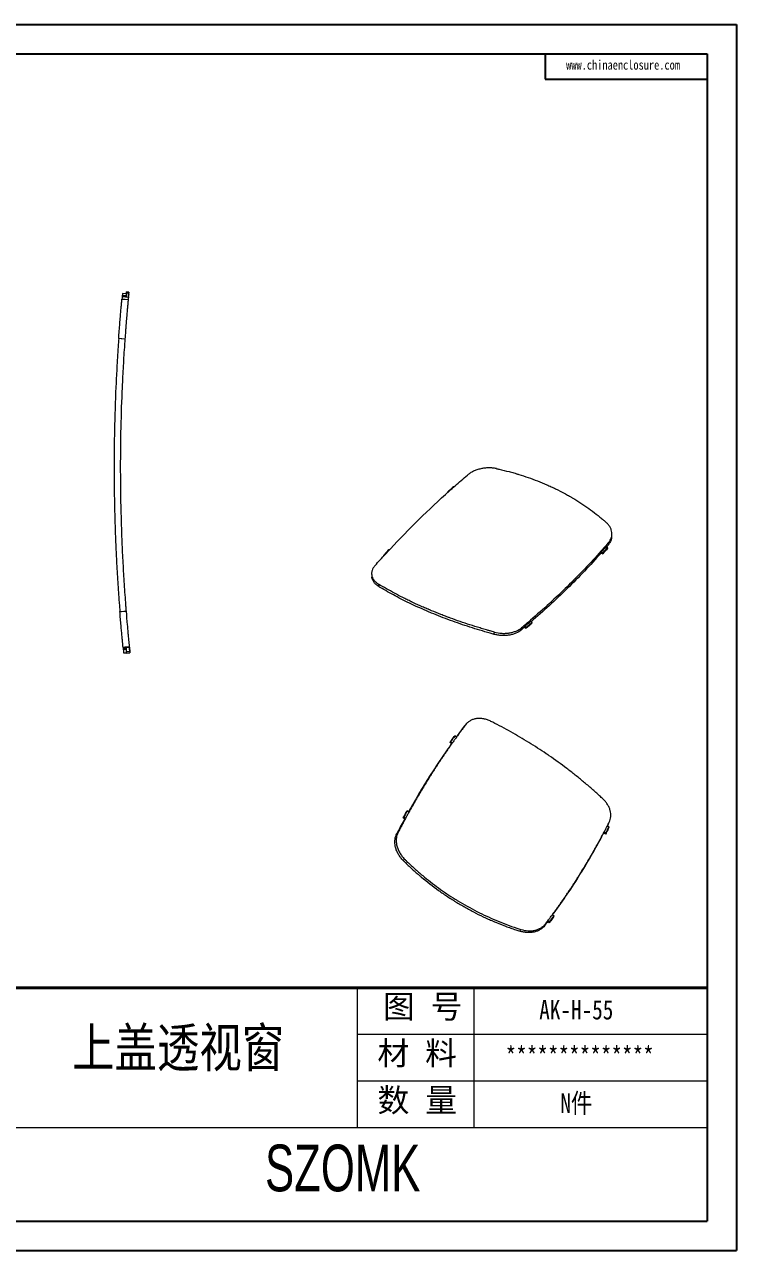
# Model space of a CAD drawing. Header units: inches. Extents: x 2685 to 4830, y 1126 to 1652.
# Drawn here: x 4658.5 to 4829.9, y 1125.7 to 1420.6 of the extents above; entities that cross this region are included whole.
import ezdxf

# ---------------------------------------------------------------- set-up
doc = ezdxf.new("R2010")
doc.units = ezdxf.units.IN
doc.header["$LTSCALE"] = 0.5
doc.layers.add('文字', color=81, linetype='Continuous')
doc.layers.add('粗实线', color=7, linetype='Continuous', lineweight=30)
doc.layers.add('细实线', color=3, linetype='Continuous', lineweight=9)
doc.styles.get("Standard").update_dxf_attribs({"font": 'txt', "bigfont": 'gbcbig.shx'})
doc.styles.add('宋体', font='', dxfattribs={"width": 0.8, "height": 3.5})
doc.styles.add('长仿宋', font='', dxfattribs={"width": 0.7, "height": 4})
doc.styles.get('宋体').set_extended_font_data('SimSun')
doc.styles.get('长仿宋').set_extended_font_data('SimSun')

msp = doc.modelspace()

# ---------------------------------------------------------------- linework, layer by layer
for p, q in [((4412.711, 1420.624), (4829.879, 1420.624)), ((4829.879, 1420.624), (4829.879, 1125.657)), ((4423.505, 1413.601), (4822.856, 1413.601)), ((4783.839, 1413.601), (4783.839, 1407.505)), ((4822.856, 1413.601), (4822.856, 1132.68)), ((4783.839, 1407.505), (4822.856, 1407.505)), ((4423.505, 1132.68), (4822.856, 1132.68)), ((4412.711, 1125.657), (4829.879, 1125.657))]:
    msp.add_line(p, q)
at = {"color": 7, "linetype": 'Continuous', "lineweight": 15}
for p, q in [((4681.993, 1355.155), (4683.486, 1355.013)), ((4683.042, 1355.155), (4681.993, 1355.155)), ((4683.042, 1355.82), (4682.066, 1355.914)), ((4683.602, 1356.219), (4683.042, 1356.273)), ((4683.042, 1356.273), (4683.602, 1356.219)), ((4683.042, 1355.155), (4683.042, 1356.059)), ((4683.042, 1356.059), (4683.581, 1356.008)), ((4683.486, 1355.013), (4683.581, 1356.008)), ((4683.514, 1355.306), (4683.531, 1355.484)), ((4683.531, 1355.484), (4683.602, 1356.219)), ((4760.418, 1308.096), (4760.406, 1308.208)), ((4760.406, 1308.208), (4760.494, 1308.165)), ((4761.84, 1309.373), (4761.763, 1309.411)), ((4798.472, 1294.973), (4798.469, 1295.279)), ((4798.473, 1294.975), (4798.472, 1294.973)), ((4799.026, 1295.457), (4798.574, 1294.936)), ((4745.003, 1292.817), (4744.985, 1292.984)), ((4797.321, 1293.976), (4797.263, 1293.446)), ((4797.263, 1293.446), (4797.69, 1293.241)), ((4797.721, 1293.526), (4797.69, 1293.241)), ((4798.842, 1294.547), (4798.871, 1294.822)), ((4778.905, 1276.124), (4778.847, 1275.594)), ((4778.847, 1275.594), (4779.239, 1275.354)), ((4778.908, 1275.818), (4778.905, 1276.124)), ((4778.906, 1275.816), (4778.908, 1275.818)), ((4779.268, 1275.629), (4779.239, 1275.354)), ((4780.626, 1276.533), (4780.657, 1276.818)), ((4683.716, 1270.743), (4682.223, 1270.593)), ((4683.042, 1270.593), (4682.223, 1270.593)), ((4682.344, 1269.414), (4683.042, 1269.486)), ((4683.042, 1269.672), (4683.042, 1270.593)), ((4683.816, 1269.75), (4683.042, 1269.672)), ((4683.042, 1269.383), (4683.845, 1269.465)), ((4683.845, 1269.465), (4683.042, 1269.383)), ((4683.716, 1270.743), (4683.816, 1269.75)), ((4683.775, 1270.154), (4683.747, 1270.433)), ((4683.775, 1270.154), (4683.845, 1269.465)), ((4764.35, 1251.808), (4762.396, 1249.167)), ((4764.35, 1251.808), (4764.598, 1252.07)), ((4760.912, 1247.897), (4761.035, 1248.028)), ((4761.426, 1247.717), (4761.035, 1248.028)), ((4761.098, 1247.368), (4761.426, 1247.717)), ((4762.049, 1249.446), (4761.931, 1249.319)), ((4762.438, 1249.133), (4762.049, 1249.446)), ((4750.606, 1231.406), (4750.483, 1231.275)), ((4751.014, 1231.124), (4750.606, 1231.406)), ((4749.643, 1229.735), (4749.761, 1229.862)), ((4750.171, 1229.582), (4749.761, 1229.862)), ((4749.845, 1229.233), (4750.171, 1229.582)), ((4750.002, 1229.521), (4749.845, 1229.233)), ((4798.81, 1227.846), (4799.258, 1227.623)), ((4798.821, 1227.84), (4799.031, 1228.255)), ((4799.152, 1227.401), (4799.258, 1227.623)), ((4798.007, 1226.297), (4797.803, 1225.867)), ((4798.007, 1226.297), (4798.453, 1226.071)), ((4798.453, 1226.071), (4798.343, 1225.84)), ((4785.533, 1206.418), (4785.955, 1206.153)), ((4784.481, 1205.009), (4784.277, 1204.58)), ((4784.277, 1204.58), (4784.43, 1204.785)), ((4784.481, 1205.009), (4784.901, 1204.742)), ((4784.901, 1204.742), (4784.795, 1204.52)), ((4785.846, 1205.922), (4785.955, 1206.153))]:
    msp.add_line(p, q, dxfattribs=at)
at = {"color": 8, "linetype": 'Continuous', "lineweight": 15}
for p, q in [((4750.031, 1229.504), (4749.845, 1229.233)), ((4784.422, 1204.791), (4784.277, 1204.58))]:
    msp.add_line(p, q, dxfattribs=at)
at = {"color": 7, "linetype": 'Continuous', "lineweight": 15, "flags": 128}
for points in [[(4681.939, 1354.577), (4682.312, 1354.542), (4682.685, 1354.507), (4683.432, 1354.437)], [(4681.993, 1355.155), (4682.518, 1355.155), (4683.042, 1355.155)], [(4683.042, 1355.368), (4682.528, 1355.368), (4682.014, 1355.368)], [(4682.646, 1344.931), (4681.899, 1344.998), (4681.763, 1345.01), (4681.274, 1345.054), (4681.152, 1345.066)], [(4798.473, 1294.975), (4798.471, 1295.128), (4798.469, 1295.28)], [(4798.871, 1294.822), (4798.763, 1294.864), (4798.655, 1294.906), (4798.473, 1294.975)], [(4799.026, 1295.457), (4799.054, 1295.722), (4799.067, 1295.848), (4799.081, 1295.986)], [(4799.823, 1297.233), (4799.829, 1297.291), (4799.877, 1297.761)], [(4744.985, 1292.984), (4745.092, 1292.941), (4745.109, 1292.934)], [(4746.289, 1294.215), (4746.272, 1294.222), (4746.165, 1294.266)], [(4797.321, 1293.976), (4797.323, 1293.829), (4797.324, 1293.682)], [(4797.324, 1293.682), (4797.506, 1293.611), (4797.614, 1293.568), (4797.721, 1293.526)], [(4742.055, 1288.259), (4742.062, 1288.192), (4742.115, 1287.673)], [(4743.718, 1285.976), (4743.733, 1285.83), (4743.748, 1285.684), (4743.777, 1285.391)], [(4681.431, 1279.356), (4681.804, 1279.391), (4682.364, 1279.444), (4682.631, 1279.469), (4682.924, 1279.497)], [(4780.29, 1277.301), (4780.29, 1277.152), (4780.291, 1277.004)], [(4771.545, 1273.902), (4771.572, 1274.169), (4771.577, 1274.215), (4771.591, 1274.351), (4771.6, 1274.436)], [(4778.152, 1275.494), (4778.137, 1275.361), (4778.115, 1275.161), (4778.099, 1275.015), (4778.093, 1274.962)], [(4778.906, 1275.816), (4778.905, 1275.97), (4778.905, 1276.124)], [(4778.906, 1275.816), (4779.071, 1275.731), (4779.17, 1275.68), (4779.268, 1275.629)], [(4780.657, 1276.818), (4780.558, 1276.869), (4780.458, 1276.919), (4780.291, 1277.004)], [(4683.699, 1270.913), (4682.952, 1270.838), (4682.595, 1270.802), (4682.206, 1270.763)], [(4683.042, 1270.593), (4682.632, 1270.593), (4682.223, 1270.593)], [(4682.252, 1270.307), (4682.647, 1270.307), (4683.042, 1270.307)], [(4764.677, 1252.159), (4764.595, 1252.072), (4764.513, 1251.984), (4764.35, 1251.808)], [(4764.909, 1252.437), (4764.883, 1252.409), (4764.582, 1252.085)], [(4761.283, 1247.637), (4761.118, 1247.753), (4761.015, 1247.825), (4760.912, 1247.897)], [(4761.283, 1247.637), (4761.191, 1247.503), (4761.099, 1247.368)], [(4750.031, 1229.504), (4749.859, 1229.607), (4749.751, 1229.671), (4749.643, 1229.735)], [(4749.845, 1229.233), (4749.938, 1229.368), (4750.031, 1229.504)], [(4799.031, 1228.255), (4799.083, 1228.363), (4799.16, 1228.525), (4799.216, 1228.643), (4799.237, 1228.686)], [(4748.071, 1225.865), (4748.153, 1225.952), (4748.234, 1226.039), (4748.397, 1226.213)], [(4797.803, 1225.867), (4797.874, 1225.971), (4797.945, 1226.074)], [(4798.343, 1225.84), (4798.235, 1225.904), (4798.127, 1225.967), (4797.945, 1226.074)], [(4749.983, 1219.821), (4749.821, 1219.646), (4749.792, 1219.615), (4749.687, 1219.5), (4749.66, 1219.472)], [(4783.906, 1204.252), (4783.804, 1204.039), (4783.755, 1203.937), (4783.703, 1203.825)], [(4784.422, 1204.791), (4784.35, 1204.686), (4784.277, 1204.58)], [(4784.795, 1204.52), (4784.694, 1204.593), (4784.592, 1204.667), (4784.422, 1204.791)], [(4777.769, 1202.468), (4777.82, 1202.574), (4777.898, 1202.734), (4777.935, 1202.809), (4777.975, 1202.893)]]:
    msp.add_lwpolyline(points, dxfattribs=at)
at = {"color": 7, "linetype": 'Continuous', "lineweight": 15}
for centre, radius, start, end in [((4667.549, 1410.115), 174.351, 318.10204, 318.66969), ((4646.449, 1431.697), 204.557, 310.3563, 310.8666)]:
    msp.add_arc(centre, radius, start, end, dxfattribs=at)
for points, knots in [([(4681.152, 1345.066), (4681.198, 1345.706), (4681.244, 1346.326), (4681.335, 1347.529), (4681.381, 1348.112), (4681.448, 1348.956), (4681.471, 1349.231), (4681.514, 1349.762), (4681.535, 1350.018), (4681.598, 1350.763), (4681.637, 1351.226), (4681.693, 1351.867), (4681.711, 1352.072), (4681.745, 1352.457), (4681.761, 1352.638), (4681.807, 1353.148), (4681.834, 1353.442), (4681.868, 1353.816), (4681.878, 1353.929), (4681.897, 1354.128), (4681.905, 1354.215), (4681.926, 1354.436), (4681.935, 1354.533), (4681.939, 1354.577)], [0, 0, 0, 0, 0.125, 0.125, 0.25, 0.25, 0.3125, 0.3125, 0.375, 0.375, 0.5, 0.5, 0.5625, 0.5625, 0.625, 0.625, 0.75, 0.75, 0.8125, 0.8125, 0.875, 0.875, 1, 1, 1, 1]), ([(4683.432, 1354.437), (4683.428, 1354.393), (4683.419, 1354.296), (4683.392, 1354.003), (4683.373, 1353.806), (4683.339, 1353.433), (4683.327, 1353.296), (4683.3, 1353.001), (4683.286, 1352.842), (4683.24, 1352.334), (4683.206, 1351.952), (4683.15, 1351.311), (4683.131, 1351.086), (4683.091, 1350.622), (4683.071, 1350.382), (4683.009, 1349.638), (4682.965, 1349.111), (4682.898, 1348.27), (4682.875, 1347.981), (4682.83, 1347.395), (4682.807, 1347.098), (4682.738, 1346.192), (4682.692, 1345.57), (4682.646, 1344.931)], [0, 0, 0, 0, 0.125, 0.125, 0.25, 0.25, 0.3125, 0.3125, 0.375, 0.375, 0.5, 0.5, 0.5625, 0.5625, 0.625, 0.625, 0.75, 0.75, 0.8125, 0.8125, 0.875, 0.875, 1, 1, 1, 1]), ([(4683.042, 1356.059), (4683.042, 1356.11), (4683.042, 1356.159), (4683.042, 1356.205), (4683.042, 1356.229), (4683.042, 1356.251), (4683.042, 1356.273)], [0, 0, 0, 0, 0.0030052379, 0.0030052379, 0.0030052379, 0.0045128198, 0.0045128198, 0.0045128198, 0.0045128198]), ([(4683.487, 1355.013), (4683.483, 1354.971), (4683.475, 1354.887), (4683.461, 1354.747), (4683.447, 1354.598), (4683.437, 1354.491), (4683.432, 1354.437)], [0, 0, 0, 0, 0.2499657, 0.4999513, 0.7499613, 1, 1, 1, 1]), ([(4683.487, 1355.013), (4683.49, 1355.051), (4683.497, 1355.126), (4683.504, 1355.192), (4683.507, 1355.225)], [0, 0, 0, 0, 0.5000107, 1, 1, 1, 1]), ([(4683.559, 1355.769), (4683.559, 1355.769), (4683.559, 1355.767), (4683.558, 1355.753), (4683.556, 1355.73), (4683.553, 1355.699), (4683.549, 1355.658), (4683.544, 1355.609), (4683.538, 1355.55), (4683.532, 1355.483), (4683.524, 1355.406), (4683.516, 1355.321), (4683.51, 1355.257), (4683.507, 1355.225)], [0, 0, 0, 0, 0.0909456, 0.1818797, 0.2728036, 0.3637189, 0.4546268, 0.5455288, 0.6364264, 0.7273209, 0.8182137, 0.9091063, 1, 1, 1, 1]), ([(4681.152, 1345.066), (4681.15, 1345.04), (4681.148, 1345.014), (4681.131, 1344.774), (4681.116, 1344.56), (4681.086, 1344.131), (4681.071, 1343.915), (4680.939, 1341.994), (4680.832, 1340.28), (4680.686, 1337.703), (4680.64, 1336.842), (4680.575, 1335.55), (4680.553, 1335.119), (4680.523, 1334.471), (4680.513, 1334.256), (4680.493, 1333.824), (4680.483, 1333.609), (4680.318, 1329.92), (4680.205, 1326.442), (4680.097, 1321.216), (4680.072, 1319.472), (4680.05, 1316.854), (4680.045, 1315.982), (4680.042, 1314.672), (4680.042, 1314.236), (4680.042, 1313.357), (4680.043, 1312.918), (4680.051, 1310.72), (4680.068, 1308.964), (4680.109, 1306.335), (4680.126, 1305.459), (4680.155, 1304.145), (4680.165, 1303.708), (4680.181, 1303.052), (4680.187, 1302.833), (4680.198, 1302.396), (4680.204, 1302.176), (4680.259, 1300.224), (4680.317, 1298.493), (4680.42, 1295.905), (4680.457, 1295.044), (4680.516, 1293.754), (4680.537, 1293.324), (4680.579, 1292.465), (4680.6, 1292.035), (4680.711, 1289.895), (4680.81, 1288.191), (4680.972, 1285.645), (4681.028, 1284.799), (4681.116, 1283.532), (4681.146, 1283.11), (4681.207, 1282.267), (4681.238, 1281.847), (4681.322, 1280.734), (4681.376, 1280.044), (4681.431, 1279.356)], [0.10843742, 0.10843742, 0.10843742, 0.10843742, 0.109375, 0.109375, 0.1171875, 0.1171875, 0.125, 0.125, 0.1875, 0.1875, 0.21875, 0.21875, 0.234375, 0.234375, 0.2421875, 0.2421875, 0.25, 0.25, 0.375, 0.375, 0.4375, 0.4375, 0.46875, 0.46875, 0.484375, 0.484375, 0.5, 0.5, 0.5625, 0.5625, 0.59375, 0.59375, 0.609375, 0.609375, 0.6171875, 0.6171875, 0.625, 0.625, 0.6875, 0.6875, 0.71875, 0.71875, 0.734375, 0.734375, 0.75, 0.75, 0.8125, 0.8125, 0.84375, 0.84375, 0.859375, 0.859375, 0.875, 0.875, 0.90060127, 0.90060127, 0.90060127, 0.90060127]), ([(4682.646, 1344.931), (4682.63, 1344.709), (4682.599, 1344.266), (4682.45, 1342.122), (4682.223, 1338.484), (4681.887, 1331.86), (4681.614, 1323.71), (4681.536, 1316.743), (4681.549, 1309.502), (4681.64, 1303.744), (4681.875, 1296.821), (4682.111, 1291.68), (4682.405, 1286.579), (4682.663, 1282.87), (4682.843, 1280.516), (4682.897, 1279.837), (4682.924, 1279.497)], [0, 0, 0, 0, 0.0102825, 0.0205653, 0.099305, 0.1779777, 0.323934, 0.4697995, 0.4934359, 0.6522744, 0.7311665, 0.8101115, 0.8889492, 0.9678629, 0.9839315, 1, 1, 1, 1]), ([(4772.103, 1313.767), (4771.801, 1313.832), (4771.493, 1313.879), (4770.866, 1313.94), (4770.547, 1313.953), (4770.059, 1313.948), (4769.896, 1313.942), (4769.572, 1313.921), (4769.411, 1313.906), (4768.929, 1313.851), (4768.611, 1313.797), (4768.139, 1313.692), (4767.982, 1313.652), (4767.676, 1313.566), (4767.526, 1313.52), (4767.084, 1313.37), (4766.8, 1313.256), (4766.392, 1313.063), (4766.258, 1312.995), (4766.001, 1312.854), (4765.877, 1312.781), (4765.519, 1312.553), (4765.298, 1312.391), (4765.096, 1312.217)], [0, 0, 0, 0, 0.125, 0.125, 0.25, 0.25, 0.3125, 0.3125, 0.375, 0.375, 0.5, 0.5, 0.5625, 0.5625, 0.625, 0.625, 0.75, 0.75, 0.8125, 0.8125, 0.875, 0.875, 1, 1, 1, 1]), ([(4772.103, 1313.767), (4772.115, 1313.764), (4772.127, 1313.762), (4772.24, 1313.738), (4772.341, 1313.716), (4772.542, 1313.671), (4772.643, 1313.649), (4773.543, 1313.447), (4774.336, 1313.254), (4775.515, 1312.944), (4775.906, 1312.837), (4776.49, 1312.671), (4776.684, 1312.615), (4776.975, 1312.53), (4777.071, 1312.501), (4777.265, 1312.443), (4777.361, 1312.414), (4779.007, 1311.914), (4780.521, 1311.389), (4782.741, 1310.522), (4783.472, 1310.219), (4784.555, 1309.745), (4784.914, 1309.584), (4785.449, 1309.337), (4785.626, 1309.254), (4785.983, 1309.085), (4786.16, 1308.999), (4787.046, 1308.568), (4787.744, 1308.21), (4788.775, 1307.654), (4789.116, 1307.465), (4789.624, 1307.178), (4789.793, 1307.081), (4790.045, 1306.935), (4790.128, 1306.886), (4790.296, 1306.787), (4790.38, 1306.738), (4791.124, 1306.295), (4791.774, 1305.889), (4792.732, 1305.263), (4793.048, 1305.051), (4793.519, 1304.729), (4793.675, 1304.621), (4793.986, 1304.403), (4794.141, 1304.293), (4794.909, 1303.742), (4795.511, 1303.29), (4796.397, 1302.596), (4796.689, 1302.361), (4797.122, 1302.006), (4797.266, 1301.886), (4797.552, 1301.646), (4797.694, 1301.526), (4798.068, 1301.205), (4798.299, 1301.004), (4798.527, 1300.8)], [0.10843742, 0.10843742, 0.10843742, 0.10843742, 0.109375, 0.109375, 0.1171875, 0.1171875, 0.125, 0.125, 0.1875, 0.1875, 0.21875, 0.21875, 0.234375, 0.234375, 0.2421875, 0.2421875, 0.25, 0.25, 0.375, 0.375, 0.4375, 0.4375, 0.46875, 0.46875, 0.484375, 0.484375, 0.5, 0.5, 0.5625, 0.5625, 0.59375, 0.59375, 0.609375, 0.609375, 0.6171875, 0.6171875, 0.625, 0.625, 0.6875, 0.6875, 0.71875, 0.71875, 0.734375, 0.734375, 0.75, 0.75, 0.8125, 0.8125, 0.84375, 0.84375, 0.859375, 0.859375, 0.875, 0.875, 0.90060127, 0.90060127, 0.90060127, 0.90060127]), ([(4746.548, 1294.495), (4748.765, 1296.867), (4751.06, 1299.214), (4755.802, 1303.857), (4758.246, 1306.15), (4760.764, 1308.414)], [0.23864944, 0.23864944, 0.23864944, 0.23864944, 0.5, 0.5, 0.76136253, 0.76136253, 0.76136253, 0.76136253]), ([(4761.763, 1309.411), (4761.46, 1309.145), (4761.158, 1308.878), (4760.858, 1308.611), (4760.707, 1308.477), (4760.556, 1308.343), (4760.406, 1308.208)], [0, 0, 0, 0, 0.0030052379, 0.0030052379, 0.0030052379, 0.0045128198, 0.0045128198, 0.0045128198, 0.0045128198]), ([(4799.081, 1295.986), (4799.389, 1296.343), (4799.609, 1296.727), (4799.778, 1297.242), (4799.806, 1297.347), (4799.851, 1297.557), (4799.867, 1297.662), (4799.9, 1297.979), (4799.898, 1298.191), (4799.85, 1298.619), (4799.802, 1298.835), (4799.662, 1299.256), (4799.571, 1299.462), (4799.401, 1299.765), (4799.339, 1299.865), (4799.204, 1300.062), (4799.13, 1300.16), (4798.897, 1300.445), (4798.722, 1300.627), (4798.527, 1300.8)], [0, 0, 0, 0, 0.25, 0.25, 0.3125, 0.3125, 0.375, 0.375, 0.5, 0.5, 0.625, 0.625, 0.75, 0.75, 0.8125, 0.8125, 0.875, 0.875, 1, 1, 1, 1]), ([(4799.801, 1297.235), (4799.793, 1297.12), (4799.77, 1296.768), (4799.582, 1296.294), (4799.317, 1295.819), (4799.123, 1295.578), (4799.026, 1295.457)], [0, 0, 0, 0, 0.1817025, 0.5527574, 0.7763787, 1, 1, 1, 1]), ([(4746.165, 1294.266), (4745.902, 1293.982), (4745.639, 1293.697), (4745.377, 1293.413), (4745.246, 1293.27), (4745.115, 1293.127), (4744.985, 1292.984)], [0, 0, 0, 0, 0.0030052379, 0.0030052379, 0.0030052379, 0.0045128198, 0.0045128198, 0.0045128198, 0.0045128198]), ([(4797.321, 1293.976), (4794.732, 1291.067), (4792.016, 1288.221), (4786.333, 1282.657), (4783.371, 1279.944), (4780.29, 1277.301)], [0.16593673, 0.16593673, 0.16593673, 0.16593673, 0.5, 0.5, 0.83406327, 0.83406327, 0.83406327, 0.83406327]), ([(4797.263, 1293.446), (4795.95, 1292), (4793.324, 1289.11), (4789.141, 1284.895), (4784.863, 1280.823), (4781.88, 1278.214), (4780.421, 1276.938)], [0, 0, 0, 0, 0.2525991, 0.5052678, 0.7579365, 1, 1, 1, 1]), ([(4797.721, 1293.526), (4797.978, 1293.813), (4798.234, 1294.1), (4798.488, 1294.388), (4798.616, 1294.532), (4798.744, 1294.677), (4798.871, 1294.822)], [0, 0, 0, 0, 0.0030059518, 0.0030059518, 0.0030059518, 0.0045180425, 0.0045180425, 0.0045180425, 0.0045180425]), ([(4742.869, 1290.455), (4742.704, 1290.268), (4742.563, 1290.077), (4742.33, 1289.686), (4742.238, 1289.486), (4742.137, 1289.18), (4742.11, 1289.078), (4742.069, 1288.874), (4742.055, 1288.772), (4742.034, 1288.468), (4742.045, 1288.267), (4742.102, 1287.966), (4742.127, 1287.866), (4742.191, 1287.67), (4742.23, 1287.573), (4742.363, 1287.288), (4742.477, 1287.105), (4742.685, 1286.838), (4742.761, 1286.751), (4742.924, 1286.582), (4743.01, 1286.5), (4743.286, 1286.262), (4743.491, 1286.114), (4743.718, 1285.976)], [0, 0, 0, 0, 0.125, 0.125, 0.25, 0.25, 0.3125, 0.3125, 0.375, 0.375, 0.5, 0.5, 0.5625, 0.5625, 0.625, 0.625, 0.75, 0.75, 0.8125, 0.8125, 0.875, 0.875, 1, 1, 1, 1]), ([(4743.777, 1285.391), (4743.556, 1285.54), (4743.114, 1285.84), (4742.618, 1286.373), (4742.288, 1286.954), (4742.125, 1287.395), (4742.127, 1287.64), (4742.127, 1287.674)], [0, 0, 0, 0, 0.2403888, 0.4807773, 0.7211668, 0.9615565, 1, 1, 1, 1]), ([(4771.6, 1274.436), (4771.26, 1274.529), (4770.921, 1274.622), (4770.48, 1274.746), (4770.378, 1274.775), (4770.172, 1274.833), (4770.069, 1274.862), (4769.762, 1274.95), (4769.557, 1275.009), (4768.944, 1275.188), (4768.537, 1275.308), (4767.32, 1275.675), (4766.515, 1275.926), (4764.917, 1276.442), (4764.124, 1276.707), (4762.554, 1277.249), (4761.776, 1277.526), (4760.909, 1277.844), (4760.811, 1277.88), (4760.618, 1277.952), (4760.521, 1277.988), (4760.232, 1278.096), (4760.04, 1278.168), (4759.464, 1278.387), (4759.083, 1278.533), (4757.945, 1278.979), (4757.195, 1279.281), (4756.36, 1279.628), (4756.267, 1279.667), (4756.081, 1279.745), (4755.988, 1279.784), (4755.71, 1279.901), (4755.526, 1279.98), (4754.974, 1280.216), (4754.609, 1280.375), (4753.522, 1280.855), (4752.806, 1281.181), (4752.013, 1281.553), (4751.925, 1281.594), (4751.749, 1281.677), (4751.661, 1281.719), (4751.4, 1281.843), (4751.227, 1281.926), (4750.709, 1282.176), (4750.366, 1282.344), (4749.346, 1282.852), (4748.677, 1283.195), (4747.359, 1283.891), (4746.713, 1284.243), (4745.442, 1284.956), (4744.819, 1285.317), (4744.043, 1285.78), (4743.881, 1285.878), (4743.718, 1285.976)], [0.09946921, 0.09946921, 0.09946921, 0.09946921, 0.125, 0.125, 0.1328125, 0.1328125, 0.140625, 0.140625, 0.15625, 0.15625, 0.1875, 0.1875, 0.25, 0.25, 0.3125, 0.3125, 0.375, 0.375, 0.3828125, 0.3828125, 0.390625, 0.390625, 0.40625, 0.40625, 0.4375, 0.4375, 0.5, 0.5, 0.5078125, 0.5078125, 0.515625, 0.515625, 0.53125, 0.53125, 0.5625, 0.5625, 0.625, 0.625, 0.6328125, 0.6328125, 0.640625, 0.640625, 0.65625, 0.65625, 0.6875, 0.6875, 0.75, 0.75, 0.8125, 0.8125, 0.875, 0.875, 0.89165867, 0.89165867, 0.89165867, 0.89165867]), ([(4771.545, 1273.902), (4771.377, 1273.948), (4771.042, 1274.039), (4769.887, 1274.36), (4768.092, 1274.881), (4765.682, 1275.632), (4763.312, 1276.422), (4760.201, 1277.529), (4757.691, 1278.51), (4754.566, 1279.822), (4752.273, 1280.851), (4749.639, 1282.141), (4747.729, 1283.132), (4745.881, 1284.148), (4744.578, 1284.906), (4743.888, 1285.324), (4743.777, 1285.391)], [0, 0, 0, 0, 0.016012, 0.032024, 0.110777, 0.1894542, 0.2681336, 0.3467604, 0.5049325, 0.5301899, 0.6825938, 0.7583272, 0.8340998, 0.9098148, 0.9855934, 1, 1, 1, 1]), ([(4682.206, 1270.763), (4682.197, 1270.852), (4682.17, 1271.121), (4682.115, 1271.679), (4682.103, 1271.802), (4682.077, 1272.067), (4682.064, 1272.209), (4682.02, 1272.665), (4681.987, 1273.007), (4681.915, 1273.767), (4681.876, 1274.189), (4681.795, 1275.082), (4681.752, 1275.557), (4681.686, 1276.31), (4681.663, 1276.568), (4681.618, 1277.099), (4681.595, 1277.371), (4681.525, 1278.199), (4681.478, 1278.769), (4681.431, 1279.356)], [0, 0, 0, 0, 0.25, 0.25, 0.3125, 0.3125, 0.375, 0.375, 0.5, 0.5, 0.625, 0.625, 0.75, 0.75, 0.8125, 0.8125, 0.875, 0.875, 1, 1, 1, 1]), ([(4682.924, 1279.497), (4683.018, 1278.324), (4683.111, 1277.232), (4683.222, 1275.967), (4683.244, 1275.719), (4683.287, 1275.241), (4683.308, 1275.01), (4683.368, 1274.341), (4683.407, 1273.928), (4683.478, 1273.167), (4683.512, 1272.818), (4683.571, 1272.209), (4683.596, 1271.945), (4683.629, 1271.612), (4683.639, 1271.511), (4683.657, 1271.331), (4683.665, 1271.251), (4683.685, 1271.048), (4683.694, 1270.957), (4683.699, 1270.913)], [0, 0, 0, 0, 0.25, 0.25, 0.3125, 0.3125, 0.375, 0.375, 0.5, 0.5, 0.625, 0.625, 0.75, 0.75, 0.8125, 0.8125, 0.875, 0.875, 1, 1, 1, 1]), ([(4778.093, 1274.962), (4777.712, 1274.644), (4777.269, 1274.379), (4776.64, 1274.112), (4776.51, 1274.062), (4776.246, 1273.969), (4776.112, 1273.927), (4775.703, 1273.812), (4775.422, 1273.75), (4774.842, 1273.657), (4774.541, 1273.625), (4773.942, 1273.596), (4773.642, 1273.597), (4773.189, 1273.622), (4773.037, 1273.634), (4772.734, 1273.667), (4772.582, 1273.687), (4772.131, 1273.76), (4771.835, 1273.823), (4771.545, 1273.902)], [0, 0, 0, 0, 0.25, 0.25, 0.3125, 0.3125, 0.375, 0.375, 0.5, 0.5, 0.625, 0.625, 0.75, 0.75, 0.8125, 0.8125, 0.875, 0.875, 1, 1, 1, 1]), ([(4771.6, 1274.436), (4772.182, 1274.278), (4772.777, 1274.182), (4773.537, 1274.138), (4773.691, 1274.134), (4773.994, 1274.132), (4774.145, 1274.136), (4774.593, 1274.158), (4774.888, 1274.188), (4775.469, 1274.28), (4775.756, 1274.343), (4776.303, 1274.497), (4776.565, 1274.588), (4776.94, 1274.747), (4777.063, 1274.803), (4777.302, 1274.924), (4777.418, 1274.988), (4777.754, 1275.189), (4777.961, 1275.335), (4778.152, 1275.494)], [0, 0, 0, 0, 0.25, 0.25, 0.3125, 0.3125, 0.375, 0.375, 0.5, 0.5, 0.625, 0.625, 0.75, 0.75, 0.8125, 0.8125, 0.875, 0.875, 1, 1, 1, 1]), ([(4778.847, 1275.594), (4778.722, 1275.488), (4778.471, 1275.277), (4778.219, 1275.067), (4778.093, 1274.962)], [0, 0, 0, 0, 0.4999813, 1, 1, 1, 1]), ([(4779.268, 1275.629), (4779.578, 1275.892), (4779.887, 1276.155), (4780.194, 1276.419), (4780.349, 1276.552), (4780.503, 1276.685), (4780.657, 1276.818)], [0, 0, 0, 0, 0.0030059518, 0.0030059518, 0.0030059518, 0.0045180425, 0.0045180425, 0.0045180425, 0.0045180425]), ([(4683.042, 1269.383), (4683.042, 1269.443), (4683.042, 1269.506), (4683.042, 1269.571), (4683.042, 1269.604), (4683.042, 1269.638), (4683.042, 1269.672)], [0, 0, 0, 0, 0.0030059518, 0.0030059518, 0.0030059518, 0.0045180425, 0.0045180425, 0.0045180425, 0.0045180425]), ([(4683.699, 1270.913), (4683.702, 1270.884), (4683.707, 1270.826), (4683.713, 1270.77), (4683.716, 1270.743)], [0, 0, 0, 0, 0.5000187, 1, 1, 1, 1]), ([(4683.745, 1270.458), (4683.74, 1270.503), (4683.731, 1270.593), (4683.721, 1270.693), (4683.716, 1270.743)], [0, 0, 0, 0, 0.4999729, 1, 1, 1, 1]), ([(4683.745, 1270.458), (4683.749, 1270.413), (4683.758, 1270.324), (4683.77, 1270.204), (4683.782, 1270.093), (4683.792, 1269.993), (4683.801, 1269.904), (4683.809, 1269.825), (4683.816, 1269.756), (4683.822, 1269.698), (4683.827, 1269.651), (4683.831, 1269.614), (4683.834, 1269.588), (4683.835, 1269.572), (4683.835, 1269.569), (4683.836, 1269.568)], [0, 0, 0, 0, 0.076921, 0.1538366, 0.2307482, 0.3076575, 0.3845661, 0.4614756, 0.5383875, 0.6153035, 0.6922252, 0.769154, 0.8460917, 0.9230399, 1, 1, 1, 1]), ([(4770.773, 1252.956), (4770.486, 1253.099), (4770.196, 1253.219), (4769.614, 1253.419), (4769.32, 1253.498), (4768.877, 1253.583), (4768.729, 1253.606), (4768.438, 1253.64), (4768.294, 1253.651), (4767.866, 1253.667), (4767.586, 1253.655), (4767.176, 1253.603), (4767.04, 1253.579), (4766.777, 1253.521), (4766.649, 1253.486), (4766.274, 1253.366), (4766.037, 1253.265), (4765.701, 1253.079), (4765.592, 1253.011), (4765.384, 1252.866), (4765.285, 1252.789), (4765, 1252.544), (4764.829, 1252.361), (4764.677, 1252.16)], [0, 0, 0, 0, 0.125, 0.125, 0.25, 0.25, 0.3125, 0.3125, 0.375, 0.375, 0.5, 0.5, 0.5625, 0.5625, 0.625, 0.625, 0.75, 0.75, 0.8125, 0.8125, 0.875, 0.875, 1, 1, 1, 1]), ([(4764.677, 1252.16), (4764.488, 1251.909), (4764.11, 1251.408), (4763.549, 1250.653), (4762.991, 1249.895), (4762.623, 1249.387), (4762.438, 1249.133)], [0, 0, 0, 0, 0.2500387, 0.5000487, 0.7500343, 1, 1, 1, 1]), ([(4797.699, 1234.327), (4797.572, 1234.444), (4797.319, 1234.679), (4796.439, 1235.488), (4795.036, 1236.741), (4793.077, 1238.41), (4791.071, 1240.04), (4788.332, 1242.165), (4785.987, 1243.86), (4782.93, 1245.952), (4780.582, 1247.474), (4777.721, 1249.199), (4775.561, 1250.438), (4773.384, 1251.624), (4771.785, 1252.451), (4770.912, 1252.886), (4770.773, 1252.956)], [0, 0, 0, 0, 0.016012, 0.032024, 0.110777, 0.1894542, 0.2681336, 0.3467604, 0.5049325, 0.5301899, 0.6825938, 0.7583272, 0.8340998, 0.9098148, 0.9855934, 1, 1, 1, 1]), ([(4761.426, 1247.718), (4761.255, 1247.476), (4760.914, 1246.993), (4760.407, 1246.264), (4759.903, 1245.533), (4759.403, 1244.799), (4758.906, 1244.062), (4758.413, 1243.323), (4757.923, 1242.58), (4757.437, 1241.835), (4756.955, 1241.088), (4756.476, 1240.337), (4755.869, 1239.374), (4755.137, 1238.196), (4754.287, 1236.8), (4753.45, 1235.394), (4752.625, 1233.98), (4751.812, 1232.558), (4751.28, 1231.602), (4751.014, 1231.124)], [0, 0, 0, 0, 0.0454476, 0.0908947, 0.1363418, 0.1817898, 0.2272393, 0.2726911, 0.3181458, 0.3636042, 0.4090669, 0.4545347, 0.5000083, 0.5833693, 0.6667129, 0.7500434, 0.8333652, 0.9166826, 1, 1, 1, 1]), ([(4760.912, 1247.897), (4761.137, 1248.214), (4761.363, 1248.53), (4761.589, 1248.845), (4761.703, 1249.004), (4761.817, 1249.162), (4761.931, 1249.319)], [0, 0, 0, 0, 0.0030052379, 0.0030052379, 0.0030052379, 0.0045128198, 0.0045128198, 0.0045128198, 0.0045128198]), ([(4762.438, 1249.133), (4762.269, 1248.898), (4761.929, 1248.427), (4761.594, 1247.954), (4761.426, 1247.718)], [0, 0, 0, 0, 0.5000107, 1, 1, 1, 1]), ([(4761.098, 1247.368), (4760.168, 1246.032), (4758.308, 1243.361), (4755.658, 1239.245), (4753.182, 1235.197), (4751.65, 1232.478), (4750.922, 1231.187)], [0, 0, 0, 0, 0.2561465, 0.5123726, 0.7685986, 1, 1, 1, 1]), ([(4799.237, 1228.686), (4799.45, 1229.11), (4799.576, 1229.563), (4799.625, 1230.167), (4799.629, 1230.29), (4799.626, 1230.535), (4799.62, 1230.658), (4799.583, 1231.028), (4799.536, 1231.277), (4799.4, 1231.776), (4799.309, 1232.028), (4799.089, 1232.519), (4798.96, 1232.759), (4798.736, 1233.113), (4798.657, 1233.229), (4798.489, 1233.46), (4798.399, 1233.575), (4798.12, 1233.909), (4797.917, 1234.123), (4797.699, 1234.327)], [0, 0, 0, 0, 0.25, 0.25, 0.3125, 0.3125, 0.375, 0.375, 0.5, 0.5, 0.625, 0.625, 0.75, 0.75, 0.8125, 0.8125, 0.875, 0.875, 1, 1, 1, 1]), ([(4749.643, 1229.735), (4749.828, 1230.078), (4750.014, 1230.42), (4750.201, 1230.762), (4750.294, 1230.933), (4750.389, 1231.104), (4750.483, 1231.275)], [0, 0, 0, 0, 0.0030052379, 0.0030052379, 0.0030052379, 0.0045128198, 0.0045128198, 0.0045128198, 0.0045128198]), ([(4751.014, 1231.124), (4750.873, 1230.868), (4750.59, 1230.355), (4750.311, 1229.84), (4750.171, 1229.583)], [0, 0, 0, 0, 0.4999893, 1, 1, 1, 1]), ([(4750.171, 1229.583), (4750.021, 1229.303), (4749.721, 1228.745), (4749.275, 1227.904), (4748.833, 1227.06), (4748.542, 1226.496), (4748.397, 1226.213)], [0, 0, 0, 0, 0.2499657, 0.4999513, 0.7499613, 1, 1, 1, 1]), ([(4798.007, 1226.297), (4798.142, 1226.554), (4798.412, 1227.069), (4798.677, 1227.587), (4798.81, 1227.846)], [0, 0, 0, 0, 0.4999729, 1, 1, 1, 1]), ([(4799.152, 1227.401), (4798.974, 1227.053), (4798.796, 1226.707), (4798.616, 1226.361), (4798.525, 1226.188), (4798.434, 1226.014), (4798.343, 1225.84)], [0, 0, 0, 0, 0.0030059518, 0.0030059518, 0.0030059518, 0.0045180425, 0.0045180425, 0.0045180425, 0.0045180425]), ([(4798.81, 1227.846), (4798.881, 1227.986), (4799.024, 1228.265), (4799.166, 1228.546), (4799.237, 1228.686)], [0, 0, 0, 0, 0.4999813, 1, 1, 1, 1]), ([(4749.66, 1219.472), (4749.427, 1219.702), (4749.214, 1219.943), (4748.821, 1220.447), (4748.643, 1220.71), (4748.403, 1221.12), (4748.329, 1221.259), (4748.191, 1221.537), (4748.127, 1221.677), (4747.954, 1222.099), (4747.86, 1222.384), (4747.754, 1222.816), (4747.724, 1222.961), (4747.676, 1223.246), (4747.659, 1223.388), (4747.623, 1223.809), (4747.623, 1224.086), (4747.659, 1224.493), (4747.677, 1224.628), (4747.725, 1224.891), (4747.755, 1225.02), (4747.861, 1225.397), (4747.954, 1225.637), (4748.071, 1225.865)], [0, 0, 0, 0, 0.125, 0.125, 0.25, 0.25, 0.3125, 0.3125, 0.375, 0.375, 0.5, 0.5, 0.5625, 0.5625, 0.625, 0.625, 0.75, 0.75, 0.8125, 0.8125, 0.875, 0.875, 1, 1, 1, 1]), ([(4748.397, 1226.213), (4748.28, 1225.985), (4748.186, 1225.746), (4748.045, 1225.246), (4747.997, 1224.984), (4747.96, 1224.576), (4747.954, 1224.438), (4747.954, 1224.16), (4747.96, 1224.021), (4747.994, 1223.6), (4748.041, 1223.315), (4748.147, 1222.884), (4748.189, 1222.739), (4748.282, 1222.453), (4748.335, 1222.311), (4748.508, 1221.889), (4748.645, 1221.611), (4748.883, 1221.202), (4748.968, 1221.067), (4749.147, 1220.802), (4749.241, 1220.673), (4749.536, 1220.293), (4749.75, 1220.052), (4749.983, 1219.821)], [0, 0, 0, 0, 0.125, 0.125, 0.25, 0.25, 0.3125, 0.3125, 0.375, 0.375, 0.5, 0.5, 0.5625, 0.5625, 0.625, 0.625, 0.75, 0.75, 0.8125, 0.8125, 0.875, 0.875, 1, 1, 1, 1]), ([(4785.533, 1206.418), (4785.713, 1206.661), (4786.071, 1207.148), (4786.603, 1207.883), (4787.131, 1208.619), (4787.654, 1209.359), (4788.173, 1210.101), (4788.687, 1210.846), (4789.197, 1211.594), (4789.702, 1212.344), (4790.202, 1213.098), (4790.699, 1213.854), (4791.19, 1214.612), (4791.677, 1215.374), (4792.298, 1216.356), (4793.045, 1217.562), (4793.913, 1218.997), (4794.765, 1220.439), (4795.6, 1221.891), (4796.419, 1223.351), (4797.223, 1224.818), (4797.745, 1225.804), (4798.007, 1226.297)], [0, 0, 0, 0, 0.0384606, 0.0769184, 0.1153742, 0.1538289, 0.1922833, 0.230738, 0.269194, 0.3076521, 0.3461129, 0.3845774, 0.4230463, 0.4615204, 0.5000005, 0.5714586, 0.6428984, 0.7143248, 0.7857431, 0.8571584, 0.9285756, 1, 1, 1, 1]), ([(4785.603, 1206.374), (4786.661, 1207.839), (4788.868, 1210.897), (4791.984, 1215.693), (4795.021, 1220.713), (4796.876, 1224.149), (4797.803, 1225.867)], [0, 0, 0, 0, 0.2346102, 0.489763, 0.7449159, 1, 1, 1, 1]), ([(4749.66, 1219.472), (4749.669, 1219.462), (4749.679, 1219.453), (4749.766, 1219.367), (4749.844, 1219.29), (4750, 1219.137), (4750.079, 1219.06), (4750.783, 1218.377), (4751.419, 1217.783), (4752.389, 1216.908), (4752.715, 1216.62), (4753.208, 1216.192), (4753.373, 1216.05), (4753.622, 1215.838), (4753.705, 1215.768), (4753.871, 1215.627), (4753.954, 1215.558), (4755.38, 1214.366), (4756.76, 1213.297), (4758.886, 1211.773), (4759.604, 1211.278), (4760.695, 1210.556), (4761.061, 1210.319), (4761.614, 1209.968), (4761.798, 1209.853), (4762.171, 1209.621), (4762.358, 1209.505), (4763.297, 1208.934), (4764.055, 1208.492), (4765.205, 1207.85), (4765.59, 1207.64), (4766.171, 1207.33), (4766.365, 1207.227), (4766.657, 1207.075), (4766.755, 1207.024), (4766.95, 1206.924), (4767.048, 1206.873), (4767.921, 1206.428), (4768.704, 1206.047), (4769.889, 1205.499), (4770.285, 1205.319), (4770.882, 1205.056), (4771.082, 1204.969), (4771.481, 1204.797), (4771.682, 1204.712), (4772.683, 1204.293), (4773.49, 1203.973), (4774.707, 1203.515), (4775.114, 1203.367), (4775.727, 1203.15), (4775.932, 1203.078), (4776.341, 1202.937), (4776.546, 1202.868), (4777.09, 1202.686), (4777.429, 1202.576), (4777.769, 1202.468)], [0.10843742, 0.10843742, 0.10843742, 0.10843742, 0.109375, 0.109375, 0.1171875, 0.1171875, 0.125, 0.125, 0.1875, 0.1875, 0.21875, 0.21875, 0.234375, 0.234375, 0.2421875, 0.2421875, 0.25, 0.25, 0.375, 0.375, 0.4375, 0.4375, 0.46875, 0.46875, 0.484375, 0.484375, 0.5, 0.5, 0.5625, 0.5625, 0.59375, 0.59375, 0.609375, 0.609375, 0.6171875, 0.6171875, 0.625, 0.625, 0.6875, 0.6875, 0.71875, 0.71875, 0.734375, 0.734375, 0.75, 0.75, 0.8125, 0.8125, 0.84375, 0.84375, 0.859375, 0.859375, 0.875, 0.875, 0.90060127, 0.90060127, 0.90060127, 0.90060127]), ([(4749.983, 1219.821), (4750.063, 1219.742), (4750.225, 1219.583), (4751.008, 1218.818), (4752.358, 1217.555), (4754.884, 1215.36), (4758.11, 1212.844), (4760.999, 1210.899), (4764.08, 1208.999), (4766.598, 1207.595), (4769.731, 1206.072), (4772.111, 1205.024), (4774.525, 1204.067), (4776.32, 1203.433), (4777.473, 1203.053), (4777.808, 1202.946), (4777.975, 1202.893)], [0, 0, 0, 0, 0.0102825, 0.0205653, 0.099305, 0.1779777, 0.323934, 0.4697995, 0.4934359, 0.6522744, 0.7311665, 0.8101115, 0.8889492, 0.9678629, 0.9839315, 1, 1, 1, 1]), ([(4784.481, 1205.009), (4784.658, 1205.243), (4785.011, 1205.711), (4785.359, 1206.182), (4785.533, 1206.418)], [0, 0, 0, 0, 0.5000271, 1, 1, 1, 1]), ([(4783.703, 1203.825), (4783.412, 1203.446), (4783.051, 1203.125), (4782.515, 1202.797), (4782.404, 1202.735), (4782.175, 1202.62), (4782.058, 1202.568), (4781.697, 1202.423), (4781.446, 1202.344), (4780.92, 1202.222), (4780.644, 1202.18), (4780.086, 1202.134), (4779.803, 1202.13), (4779.372, 1202.153), (4779.227, 1202.166), (4778.935, 1202.2), (4778.788, 1202.223), (4778.349, 1202.303), (4778.058, 1202.376), (4777.769, 1202.468)], [0, 0, 0, 0, 0.25, 0.25, 0.3125, 0.3125, 0.375, 0.375, 0.5, 0.5, 0.625, 0.625, 0.75, 0.75, 0.8125, 0.8125, 0.875, 0.875, 1, 1, 1, 1]), ([(4777.975, 1202.893), (4778.554, 1202.71), (4779.133, 1202.603), (4779.857, 1202.564), (4780.002, 1202.561), (4780.287, 1202.565), (4780.428, 1202.572), (4780.844, 1202.606), (4781.115, 1202.647), (4781.641, 1202.768), (4781.898, 1202.848), (4782.379, 1203.041), (4782.606, 1203.155), (4782.926, 1203.35), (4783.029, 1203.419), (4783.228, 1203.566), (4783.324, 1203.644), (4783.597, 1203.887), (4783.76, 1204.063), (4783.906, 1204.252)], [0, 0, 0, 0, 0.25, 0.25, 0.3125, 0.3125, 0.375, 0.375, 0.5, 0.5, 0.625, 0.625, 0.75, 0.75, 0.8125, 0.8125, 0.875, 0.875, 1, 1, 1, 1]), ([(4783.906, 1204.252), (4784.002, 1204.378), (4784.194, 1204.63), (4784.386, 1204.883), (4784.481, 1205.009)], [0, 0, 0, 0, 0.5000187, 1, 1, 1, 1]), ([(4785.846, 1205.922), (4785.614, 1205.61), (4785.382, 1205.298), (4785.148, 1204.988), (4785.031, 1204.831), (4784.913, 1204.675), (4784.795, 1204.52)], [0, 0, 0, 0, 0.0030059518, 0.0030059518, 0.0030059518, 0.0045180425, 0.0045180425, 0.0045180425, 0.0045180425])]:
    msp.add_open_spline(points, degree=3, knots=knots, dxfattribs=at)
for points in [[(4681.993, 1355.155), (4681.977, 1354.99), (4681.959, 1354.797), (4681.939, 1354.577)], [(4682.013, 1355.368), (4682.007, 1355.303), (4682, 1355.232), (4681.993, 1355.155)], [(4682.066, 1355.914), (4682.066, 1355.914), (4682.048, 1355.732), (4682.013, 1355.368)], [(4683.602, 1356.219), (4683.595, 1356.155), (4683.589, 1356.084), (4683.581, 1356.008)], [(4762.119, 1309.622), (4763.1, 1310.491), (4764.093, 1311.356), (4765.096, 1312.217)], [(4760.764, 1308.414), (4761.213, 1308.818), (4761.665, 1309.221), (4762.119, 1309.622)], [(4798.469, 1295.279), (4798.089, 1294.844), (4797.706, 1294.409), (4797.321, 1293.976)], [(4799.081, 1295.986), (4798.878, 1295.75), (4798.674, 1295.515), (4798.469, 1295.28)], [(4742.869, 1290.455), (4743.691, 1291.381), (4744.524, 1292.304), (4745.369, 1293.223)], [(4745.369, 1293.223), (4745.76, 1293.648), (4746.153, 1294.072), (4746.548, 1294.495)], [(4798.842, 1294.547), (4798.461, 1294.11), (4798.077, 1293.675), (4797.69, 1293.241)], [(4778.905, 1276.124), (4779.369, 1276.515), (4779.831, 1276.907), (4780.29, 1277.301)], [(4778.905, 1276.124), (4778.655, 1275.914), (4778.404, 1275.703), (4778.152, 1275.494)], [(4780.626, 1276.533), (4780.166, 1276.139), (4779.704, 1275.746), (4779.239, 1275.354)], [(4682.206, 1270.763), (4682.212, 1270.704), (4682.218, 1270.648), (4682.223, 1270.593)], [(4682.223, 1270.593), (4682.233, 1270.491), (4682.242, 1270.395), (4682.252, 1270.307)], [(4682.252, 1270.307), (4682.312, 1269.712), (4682.344, 1269.414), (4682.344, 1269.414)], [(4683.816, 1269.75), (4683.826, 1269.648), (4683.836, 1269.553), (4683.845, 1269.465)], [(4762.049, 1249.446), (4761.709, 1248.975), (4761.371, 1248.502), (4761.035, 1248.028)], [(4750.606, 1231.406), (4750.322, 1230.893), (4750.04, 1230.378), (4749.761, 1229.862)], [(4749.845, 1229.233), (4749.242, 1228.118), (4748.651, 1226.995), (4748.071, 1225.865)], [(4798.453, 1226.071), (4798.724, 1226.587), (4798.992, 1227.104), (4799.258, 1227.623)], [(4783.703, 1203.825), (4783.895, 1204.076), (4784.086, 1204.328), (4784.277, 1204.58)], [(4784.901, 1204.742), (4785.255, 1205.211), (4785.607, 1205.681), (4785.955, 1206.153)]]:
    msp.add_open_spline(points, degree=3, dxfattribs=at)
at = {"layer": '粗实线', "color": 7, "lineweight": 40}
msp.add_line((4822.856, 1188.864), (4654.303, 1188.864), dxfattribs=at)
at = {"layer": '细实线', "color": 7}
for p, q in [((4738.579, 1188.864), (4738.579, 1155.153)), ((4766.672, 1188.864), (4766.672, 1155.39)), ((4822.856, 1177.627), (4738.579, 1177.627)), ((4822.856, 1166.39), (4738.579, 1166.39)), ((4822.856, 1155.153), (4570.027, 1155.153))]:
    msp.add_line(p, q, dxfattribs=at)

# ---------------------------------------------------------------- texts
at = {"layer": '文字', "color": 0, "attachment_point": 1, "style": '宋体'}
for s, insert, char_height, width in [('www.chinaenclosure.com', (4788.866, 1412.057), 2.28899, 40.21534), ('{\\H1.111x;AK-H-55}', (4782.394, 1185.929), 4.21382, 48.7165), ('上盖透视窗', (4669.913, 1179.163), 9.364, 119.71595), ('{\\H1.111x;**************}', (4774.288, 1174.692), 4.21382, 48.7165), ('{\\H1.111x;N件}', (4787.491, 1163.455), 4.21382, 48.7165)]:
    msp.add_mtext(s, dxfattribs=dict(at, insert=insert, char_height=char_height, width=width))
at = {"layer": '粗实线', "insert": (4716.379, 1151.13), "char_height": 11.23685, "width": 126.01021, "attachment_point": 1, "style": '长仿宋'}
msp.add_mtext('{\\fSTXinwei|b0|i0|c134|p2;SZOMK}', dxfattribs=at)
at = {"layer": '细实线', "color": 7, "char_height": 5.61843, "attachment_point": 1}
for s, insert, width in [('{\\fSimSun|b0|i0|c134|p54;图 号}', (4744.758, 1187.158), 28.09214), ('{\\fSimSun|b0|i0|c134|p54;材 料   }', (4743.426, 1175.921), 28.09214), ('{\\fSimSun|b0|i0|c134|p54;数 量}', (4743.453, 1164.629), 25.38476)]:
    msp.add_mtext(s, dxfattribs=dict(at, insert=insert, width=width))

doc.saveas('drawing.dxf')
